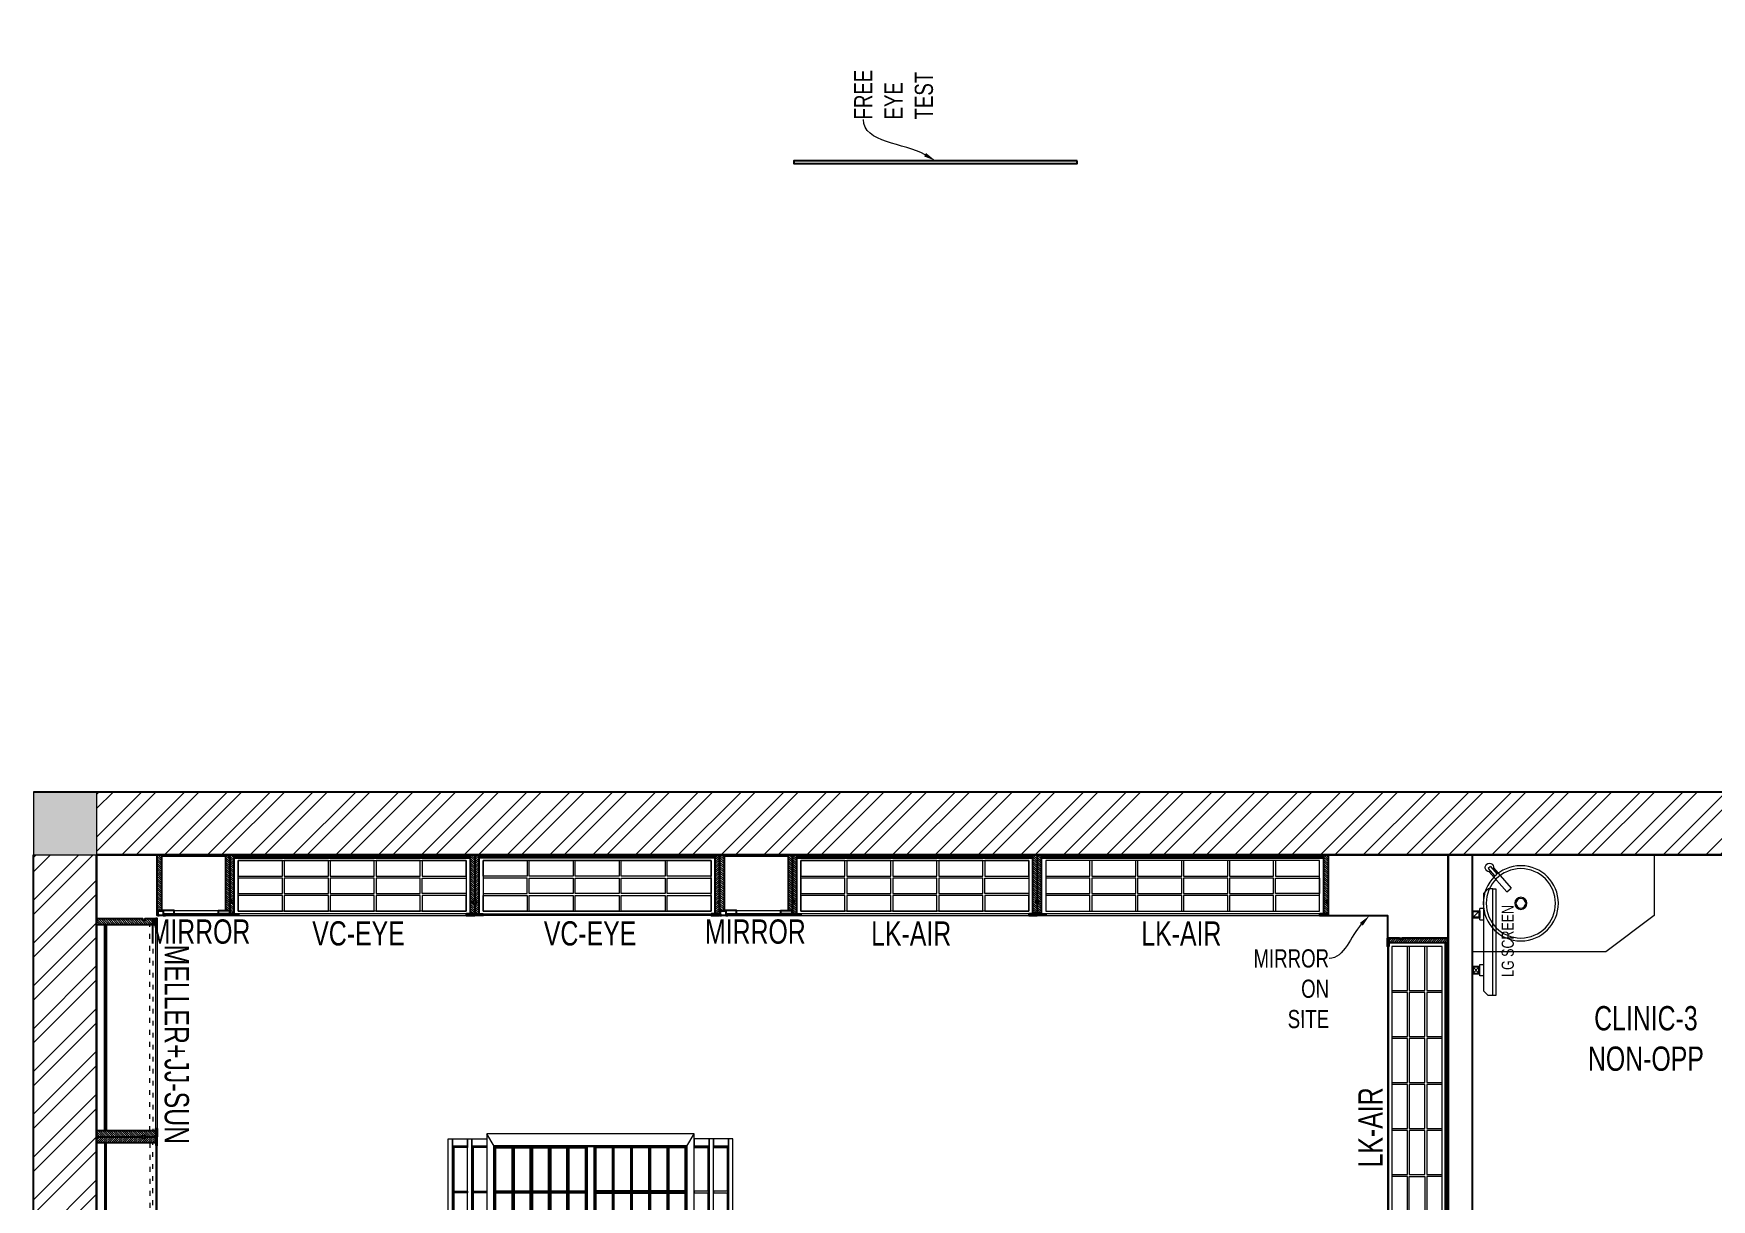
# Model space of a CAD drawing. Header units: feet. Extents: x 2549014 to 2559749, y -5462536 to -5450416.
# Drawn here: x 2549014 to 2555935, y -5455224 to -5450416 of the extents above; entities that cross this region are included whole.
import ezdxf
from ezdxf import colors
from ezdxf.entities.mleader import LeaderData, LeaderLine
from ezdxf.math import Vec2, Vec3

# ---------------------------------------------------------------- set-up
doc = ezdxf.new("R2010")
doc.units = ezdxf.units.FT
doc.header["$LTSCALE"] = 33
doc.header["$MEASUREMENT"] = 0
doc.linetypes.add('ACAD_ISO03W100', pattern=[30, 12, -18])
for name, color, linetype, lineweight in [('A-COL', 243, 'Continuous', 9), ('column hatch', 5, 'Continuous', 0), ('Floor-Unit', 1, 'Continuous', 13), ('LENS-DIM', 252, 'Continuous', 5), ('LENS-PARTITION', 21, 'Continuous', 25), ('LENS-TEXT', 31, 'Continuous', 5), ('LENS_TEXT', 31, 'Continuous', 5), ('LK-FF&E FLOOR', 1, 'Continuous', 9), ('LK-FF&E WALL', 1, 'Continuous', 9), ('LK-FURNITURE', 13, 'Continuous', 9), ('LK-IT', 3, 'Continuous', 18), ('LN-ELEVATION-1', 81, 'Continuous', 25), ('LN-ELEVATION-2', 103, 'Continuous', 20), ('LN-ELEVATION-3', 125, 'Continuous', 18), ('LN-ELEVATION-4', 145, 'Continuous', 13), ('LN-ELEVATION-5', 167, 'Continuous', 5), ('LN-HATCH', 251, 'Continuous', 0), ('PLANO-TXT', 252, 'Continuous', 5), ('TV', 92, 'Continuous', 18)]:
    doc.layers.add(name, color=color, linetype=linetype, lineweight=lineweight)
doc.layers.add('A-WALL', color=1, linetype='Continuous')
doc.styles.add('LK TXT', font='GILC____.TTF', dxfattribs={"height": 100})
doc.styles.get("Standard").update_dxf_attribs({"font": 'GILC____.TTF'})
pattern_1 = [(45, (4208834.247, 1706614.74), (-4.4901280605, 4.4901280605), [])]
pattern_2 = [(45, (4209134.247, 1706614.74), (-4.4901280605, 4.4901280605), [])]
pattern_3 = [(45, (7858558.917, 3503823.203), (-4.4901280605, 4.4901280605), [])]
pattern_4 = [(45, (7858054.0837, 3504049.203), (-4.4901280605, 4.4901280605), [])]

# ---------------------------------------------------------------- blocks, each defined once
blk = doc.blocks.new('rtf')
at = {"color": 0, "linetype": 'ByBlock', "lineweight": -2}
for p, q in [((16412.5, -172798.8), (16452.4, -172798.8)), ((16412.5, -172810.8), (16412.5, -172798.8)), ((16412.5, -172810.8), (16452.4, -172810.8)), ((16425.3, -172793.1), (16535.3, -172793.1)), ((16425.3, -172817.1), (16535.3, -172817.1)), ((16535.3, -172793.1), (16535.3, -172817.1))]:
    blk.add_line(p, q, dxfattribs=at)
for centre, radius, start, end in [((16412.5, -172805.1), 17.5, 21.05059, 340.94218), ((16444.5, -172804.8), 9.89, 322.65623, 37.34377)]:
    blk.add_arc(centre, radius, start, end, dxfattribs=at)
blk = doc.blocks.new('dsg')
at = {"color": 0, "linetype": 'ByBlock', "lineweight": -2}
for radius in [155, 143, 25, 20]:
    blk.add_circle((11491.5, -171102.6), radius, dxfattribs=at)
blk.add_blockref('rtf', (-5117.5, 1702.9), dxfattribs=at)
blk = doc.blocks.new('CLINIC SCREEN')
at = {"layer": 'TV', "ltscale": 12}
for p, q in [((-220, -19.4), (-200.6, 0)), ((200.6, 0), (-200.6, 0)), ((-138.5, 0), (-138.5, 15.5)), ((-138.5, 15.5), (-92, 15.5)), ((-92, 15.5), (-92, 0)), ((92, 15.5), (92, 0)), ((92, 15.5), (138.5, 15.5)), ((138.5, 0), (138.5, 15.5)), ((220, -19.4), (200.6, 0)), ((-220, -38.8), (-220, -19.4)), ((220, -38.8), (220, -19.4))]:
    blk.add_line(p, q, dxfattribs=at)
at = {"layer": 'TV'}
for p, q in [((-103.1, 42.9), (-127.4, 18.6)), ((-127.4, 42.9), (-103.1, 18.6)), ((102.7, 42.9), (127, 18.6))]:
    blk.add_line(p, q, dxfattribs=at)
for points in [[(-130.4, 15.5), (-100.1, 15.5), (-100.1, 45.9), (-130.4, 45.9)], [(-127.4, 18.6), (-103.1, 18.6), (-103.1, 42.9), (-127.4, 42.9)], [(130, 15.5), (99.7, 15.5), (99.7, 45.9), (130, 45.9)], [(127, 18.6), (102.7, 18.6), (102.7, 42.9), (127, 42.9)]]:
    blk.add_lwpolyline(points, close=True, dxfattribs=at)
at = {"layer": 'TV', "ltscale": 12}
blk.add_lwpolyline([(-220, -51.7), (-220, -38.8), (220, -38.8), (220, -51.7)], close=True, dxfattribs=at)
at = {"layer": 'Floor-Unit', "color": 0, "ltscale": 2, "insert": (5.2, -100.4), "char_height": 50, "attachment_point": 5}
blk.add_mtext_dynamic_manual_height_columns('LG SCREEN', width=466.48, gutter_width=12.5, heights=[0], dxfattribs=at)
blk = doc.blocks.new('A$C5bd52c87')
at = {"layer": 'column hatch'}
h = blk.add_hatch(color=8, dxfattribs=at)
h.dxf.hatch_style = 1
h.paths.add_polyline_path([(4521.7, -2358.1), (4266.7, -2358.1), (4266.7, -2618.1), (4521.6, -2618.1)])
h.paths.add_polyline_path([(1756.7, -2340.1), (1496.7, -2340.1), (1496.7, -2600.1), (1756.7, -2600.1)])
h.paths.add_polyline_path([(-1073.3, -2340.1), (-1333.3, -2340.1), (-1333.3, -2600.1), (-1073.3, -2600.1)])
h.paths.add_polyline_path([(-3808.3, -2340.1), (-4068.3, -2340.1), (-4068.3, -2600.1), (-3808.3, -2600.1)])
h.paths.add_polyline_path([(-3808.3, 1150.9), (-4068.3, 1150.9), (-4068.3, 890.9), (-3808.3, 890.9)])
h.paths.add_polyline_path([(-3808.3, -6198.1), (-4068.3, -6198.1), (-4068.3, -6458.1), (-3808.3, -6458.1)])
h.paths.add_polyline_path([(4526.7, -6198.1), (4266.7, -6198.1), (4266.7, -6458.1), (4526.7, -6458.1)])
at = {"layer": 'LN-HATCH'}
h = blk.add_hatch(dxfattribs=at)
h.set_pattern_fill('ANSI32', color=256, scale=333, angle=180)
h.set_pattern_definition([(225, (-7269012.48, 5277620.57), (88.2999593, -88.2999593), []), (225, (-7269071.35, 5277620.57), (88.2999593, -88.2999593), [])])
h.paths.add_polyline_path([(4966.7, 1150.9), (-3808.3, 1150.9), (-3808.3, 890.9), (4966.7, 890.9)])
h.paths.add_polyline_path([(-3808.3, 890.9), (-4068.3, 890.9), (-4068.3, -2340.1), (-3808.3, -2340.1)])
h.paths.add_polyline_path([(-3808.3, -2600.1), (-4068.3, -2600.1), (-4068.3, -6198.1), (-3808.3, -6198.1)])
h.paths.add_polyline_path([(650.7, -6198.1), (-169.3, -6198.1), (-169.3, -6458.1), (650.7, -6458.1)])
h.paths.add_polyline_path([(6346.6, 1150.9), (5906.7, 1150.9), (5906.7, 890.9), (6346.6, 890.9)])
h.paths.add_polyline_path([(4521.6, -480.1), (4526.7, -480.1), (4521.6, 890.9), (4266.7, 890.9), (4266.7, -1073.1), (4521.6, -1073.1)])
h.paths.add_polyline_path([(5281.6, -423.1), (5281.6, -583.1), (6406.8, -583.1), (6406.8, -2340.1), (6666.8, -2340.1), (6666.8, 890.9), (6348, 890.9), (6345.4, -423.1)])
h.paths.add_polyline_path([(4426.7, -2618.1), (4266.7, -2618.1), (4266.7, -6198.1), (4526.7, -6198.1), (4526.7, -3798.1), (6666.8, -3798.1), (6666.8, -2600.1), (6406.8, -2600.1), (6406.8, -3538.1), (4426.7, -3538.1)])
h.paths.add_polyline_path([(4264.2, -2358.1), (4524.2, -2358.1), (4526.6, -1823.1), (4266.7, -1823.1)])
at = {"layer": 'A-COL'}
for p, q in [((-4068.3, 1150.9), (-4068.3, 890.9)), ((-4068.3, 1150.9), (-3808.3, 1150.9)), ((-3808.3, 1150.9), (-3808.3, 890.9)), ((-4068.3, 890.9), (-3808.3, 890.9))]:
    blk.add_line(p, q, dxfattribs=at)
at = {"layer": 'A-WALL'}
for p, q in [((-4068.3, 1150.9), (4961.7, 1150.9)), ((-4068.3, -2340.1), (-4068.3, 890.9)), ((-3808.3, 890.9), (4961.7, 890.9)), ((-3808.3, -2340.1), (-3808.3, 890.9))]:
    blk.add_line(p, q, dxfattribs=at)
blk.add_lwpolyline([(4266.6, -1073.1), (4266.6, 890.9), (-3808.4, 890.9), (-3808.4, -6198.1)], dxfattribs=at)
blk = doc.blocks.new('JJ SH 900')
at = {"layer": 'LN-HATCH', "ltscale": 0.5}
h = blk.add_hatch(dxfattribs=at)
h.set_pattern_fill('ANSI31', color=256, scale=50)
h.paths.add_polyline_path([(-911.8, 0), (-911.8, -190), (-905.8, -190), (-905.8, -200), (-911.8, -200), (-911.8, -244), (-886.8, -244), (-886.8, 0)])
h = blk.add_hatch(dxfattribs=at)
h.set_pattern_fill('ANSI31', color=256, scale=2)
h.set_pattern_definition(pattern_1)
h.paths.add_polyline_path([(-11.8, 0), (-11.8, -190), (-17.8, -190), (-17.8, -200), (-11.8, -200), (-11.8, -244), (-36.8, -244), (-36.8, 0)])
h = blk.add_hatch(dxfattribs=at)
h.set_pattern_fill('ANSI31', color=256, scale=2)
h.set_pattern_definition(pattern_2)
h.paths.add_polyline_path([(-36.8, -40), (-886.8, -40), (-886.8, -34), (-36.8, -34)])
h = blk.add_hatch(dxfattribs=at)
h.set_pattern_fill('ANSI31', color=256, scale=2)
h.set_pattern_definition(pattern_2)
h.paths.add_polyline_path([(-876.8, -244), (-876.8, -250), (-911.8, -250), (-911.8, -244)])
h = blk.add_hatch(dxfattribs=at)
h.set_pattern_fill('ANSI31', color=256, scale=2)
h.set_pattern_definition(pattern_1)
h.paths.add_polyline_path([(-46.8, -244), (-46.8, -250), (-11.8, -250), (-11.8, -244)])
at = {"layer": 'LN-ELEVATION-1', "ltscale": 0.5}
for points in [[(-911.8, 0), (-911.8, -190), (-905.8, -190), (-905.8, -200), (-911.8, -200), (-911.8, -244), (-886.8, -244), (-886.8, 0)], [(-11.8, 0), (-11.8, -190), (-17.8, -190), (-17.8, -200), (-11.8, -200), (-11.8, -244), (-36.8, -244), (-36.8, 0)], [(-36.8, -40), (-886.8, -40), (-886.8, -34), (-36.8, -34)], [(-876.8, -244), (-876.8, -250), (-911.8, -250), (-911.8, -244)], [(-46.8, -244), (-46.8, -250), (-11.8, -250), (-11.8, -244)]]:
    blk.add_lwpolyline(points, close=True, dxfattribs=at)
at = {"layer": 'LN-ELEVATION-3', "ltscale": 0.5}
for p, q in [((-886.8, 0), (-36.8, 0)), ((-876.8, -244), (-46.8, -244)), ((-46.8, -250), (-876.8, -250))]:
    blk.add_line(p, q, dxfattribs=at)
at = {"layer": 'LN-ELEVATION-4', "linetype": 'ACAD_ISO03W100', "ltscale": 0.05}
blk.add_lwpolyline([(-886.8, -220), (-36.8, -220), (-36.8, -232), (-886.8, -232)], close=True, dxfattribs=at)
blk = doc.blocks.new('VC HD 1010')
at = {"layer": 'LN-HATCH', "ltscale": 0.5}
h = blk.add_hatch(dxfattribs=at)
h.set_pattern_fill('ANSI31', color=256, scale=2)
h.set_pattern_definition([(45, (3761554.586, 1795022.936), (-4.490128061, 4.490128061), [])])
h.paths.add_polyline_path([(-505.2, 24), (-505.2, -166), (-499.2, -166), (-499.2, -176), (-505.2, -176), (-505.2, -220), (-487.2, -220), (-487.2, 24)])
h = blk.add_hatch(dxfattribs=at)
h.set_pattern_fill('ANSI31', color=256, scale=2)
h.set_pattern_definition(pattern_3)
h.paths.add_polyline_path([(504.8, 24), (504.8, -166), (498.8, -166), (498.8, -176), (504.8, -176), (504.8, -220), (486.8, -220), (486.8, 24)])
h = blk.add_hatch(dxfattribs=at)
h.set_pattern_fill('ANSI31', color=256, scale=2)
h.set_pattern_definition([(45, (7858741.917, 3503823.203), (-4.4901280605, 4.4901280605), [])])
h.paths.add_polyline_path([(-470.2, -220), (-470.2, -226), (-505.2, -226), (-505.2, -220)])
h = blk.add_hatch(dxfattribs=at)
h.set_pattern_fill('ANSI31', color=256, scale=2)
h.set_pattern_definition(pattern_3)
h.paths.add_polyline_path([(476.8, -220), (476.8, -226), (511.8, -226), (511.8, -220)])
at = {"layer": 'LN-ELEVATION-1', "ltscale": 0.5}
for points in [[(-505.2, 24), (-505.2, -166), (-499.2, -166), (-499.2, -176), (-505.2, -176), (-505.2, -220), (-487.2, -220), (-487.2, 24)], [(486.8, 12), (-487.2, 12), (-487.2, 18), (486.8, 18)], [(504.8, 24), (504.8, -166), (498.8, -166), (498.8, -176), (504.8, -176), (504.8, -220), (486.8, -220), (486.8, 24)], [(-470.2, -220), (-470.2, -226), (-505.2, -226), (-505.2, -220)], [(469.8, -220), (469.8, -226), (504.8, -226), (504.8, -220)]]:
    blk.add_lwpolyline(points, close=True, dxfattribs=at)
at = {"layer": 'LN-ELEVATION-2', "ltscale": 0.5}
blk.add_lwpolyline([(470.2, 0), (-470.2, 0), (-470.2, -208), (470.2, -208)], close=True, dxfattribs=at)
at = {"layer": 'LN-ELEVATION-3', "ltscale": 0.5}
for p, q in [((-487.2, 24), (486.8, 24)), ((-470.2, -220), (469.8, -220)), ((469.8, -226), (-470.2, -226))]:
    blk.add_line(p, q, dxfattribs=at)
for points in [[(-470.2, 0), (-288.5, 0), (-288.5, -64), (-470.2, -64)], [(-280.5, 0), (-98.8, 0), (-98.8, -64), (-280.5, -64)], [(-90.8, 0), (90.8, 0), (90.8, -64), (-90.8, -64)], [(98.8, 0), (280.5, 0), (280.5, -64), (98.8, -64)], [(288.5, 0), (470.2, 0), (470.2, -64), (288.5, -64)], [(-470.2, -136), (-288.5, -136), (-288.5, -72), (-470.2, -72)], [(-280.5, -72), (-98.8, -72), (-98.8, -136), (-280.5, -136)], [(-90.8, -72), (90.8, -72), (90.8, -136), (-90.8, -136)], [(98.8, -72), (280.5, -72), (280.5, -136), (98.8, -136)], [(288.5, -72), (470.2, -72), (470.2, -136), (288.5, -136)], [(-470.2, -144), (-288.5, -144), (-288.5, -208), (-470.2, -208)], [(-280.5, -144), (-98.8, -144), (-98.8, -208), (-280.5, -208)], [(-90.8, -144), (90.8, -144), (90.8, -208), (-90.8, -208)], [(98.8, -144), (280.5, -144), (280.5, -208), (98.8, -208)], [(288.5, -144), (470.2, -144), (470.2, -208), (288.5, -208)]]:
    blk.add_lwpolyline(points, close=True, dxfattribs=at)
blk = doc.blocks.new('MIRROR')
at = {"layer": 'LN-HATCH', "ltscale": 0.5}
h = blk.add_hatch(dxfattribs=at)
h.set_pattern_fill('ANSI31', color=256, scale=2)
h.set_pattern_definition([(45, (4060433.7416, 1708720.787), (-4.4901280605, 4.4901280605), [])])
h.paths.add_polyline_path([(212.9, 101.3), (230.9, 101.3), (230.9, -127.7), (212.9, -127.7)])
h.paths.add_polyline_path([(230.9, 95.3), (494.9, 95.3), (494.9, 101.3), (230.9, 101.3)])
h.paths.add_polyline_path([(512.9, 101.3), (494.9, 101.3), (494.9, -127.7), (512.9, -127.7)])
at = {"layer": 'Defpoints'}
blk.add_lwpolyline([(512.9, 101.3), (212.9, 101.3), (212.9, -148.7), (512.9, -148.7)], close=True, dxfattribs=at)
at = {"layer": 'LN-ELEVATION-1'}
for points in [[(212.9, 101.3), (230.9, 101.3), (230.9, -127.7), (212.9, -127.7)], [(230.9, 95.3), (494.9, 95.3), (494.9, 101.3), (230.9, 101.3)], [(512.9, 101.3), (494.9, 101.3), (494.9, -127.7), (512.9, -127.7)], [(259.9, -141.7), (259.9, -127.7), (214.9, -127.7), (214.9, -148.7), (223.9, -148.7), (223.9, -147.2), (216.4, -147.2), (216.4, -141.7)], [(442.9, -141.7), (442.9, -127.7), (487.9, -127.7), (487.9, -148.7), (478.9, -148.7), (478.9, -147.2), (486.4, -147.2), (486.4, -141.7)], [(504.9, -148.7), (504.9, -147.2), (509.4, -147.2), (509.4, -129.2), (487.9, -129.2), (487.9, -127.7), (510.9, -127.7), (510.9, -148.7)]]:
    blk.add_lwpolyline(points, close=True, dxfattribs=at)
at = {"layer": 'LN-ELEVATION-2'}
blk.add_lwpolyline([(259.9, -141.7), (442.9, -141.7), (442.9, -127.7), (259.9, -127.7)], close=True, dxfattribs=at)
at = {"layer": 'LN-ELEVATION-2', "color": 4, "lineweight": 0}
blk.add_lwpolyline([(216.4, -141.7), (486.4, -141.7), (486.4, -147.2), (216.4, -147.2)], close=True, dxfattribs=at)
at = {"layer": 'LN-ELEVATION-4', "ltscale": 0.5}
blk.add_line((478.9, -148.7), (223.9, -148.7), dxfattribs=at)
blk = doc.blocks.new('VC HD 1200')
at = {"layer": 'LN-HATCH', "ltscale": 0.5}
h = blk.add_hatch(dxfattribs=at)
h.set_pattern_fill('ANSI31', color=256, scale=2)
h.set_pattern_definition([(45, (3760859.753, 1795248.936), (-4.490128061, 4.490128061), [])])
h.paths.add_polyline_path([(-1200, 250), (-1200, 60), (-1194, 60), (-1194, 50), (-1200, 50), (-1200, 6), (-1182, 6), (-1182, 250)])
h = blk.add_hatch(dxfattribs=at)
h.set_pattern_fill('ANSI31', color=256, scale=2)
h.set_pattern_definition(pattern_4)
h.paths.add_polyline_path([(0, 250), (0, 60), (-6, 60), (-6, 50), (0, 50), (0, 6), (-18, 6), (-18, 250)])
h = blk.add_hatch(dxfattribs=at)
h.set_pattern_fill('ANSI31', color=256, scale=2)
h.set_pattern_definition([(45, (7858047.0837, 3504049.203), (-4.4901280605, 4.4901280605), [])])
h.paths.add_polyline_path([(-1165, 6), (-1165, 0), (-1200, 0), (-1200, 6)])
h = blk.add_hatch(dxfattribs=at)
h.set_pattern_fill('ANSI31', color=256, scale=2)
h.set_pattern_definition(pattern_4)
h.paths.add_polyline_path([(-28, 6), (-28, 0), (0, 0), (0, 6)])
at = {"layer": 'LN-ELEVATION-1', "ltscale": 0.5}
for points in [[(-1200, 250), (-1200, 60), (-1194, 60), (-1194, 50), (-1200, 50), (-1200, 6), (-1182, 6), (-1182, 250)], [(-18, 238), (-1182, 238), (-1182, 244), (-18, 244)], [(0, 250), (0, 60), (-6, 60), (-6, 50), (0, 50), (0, 6), (-18, 6), (-18, 250)], [(-1165, 6), (-1165, 0), (-1200, 0), (-1200, 6)], [(-35, 6), (-35, 0), (0, 0), (0, 6)]]:
    blk.add_lwpolyline(points, close=True, dxfattribs=at)
at = {"layer": 'LN-ELEVATION-3', "ltscale": 0.5}
for p, q in [((-1182, 250), (-18, 250)), ((-1165, 6), (-35, 6)), ((-35, 0), (-1165, 0))]:
    blk.add_line(p, q, dxfattribs=at)
for points in [[(-1165, 226), (-35, 226), (-35, 18), (-1165, 18)], [(-1165, 226), (-983.3, 226), (-983.3, 162), (-1165, 162)], [(-975.3, 226), (-793.7, 226), (-793.7, 162), (-975.3, 162)], [(-785.7, 226), (-604, 226), (-604, 162), (-785.7, 162)], [(-596, 226), (-414.3, 226), (-414.3, 162), (-596, 162)], [(-406.3, 226), (-224.7, 226), (-224.7, 162), (-406.3, 162)], [(-216.7, 226), (-35, 226), (-35, 162), (-216.7, 162)], [(-1165, 90), (-983.3, 90), (-983.3, 154), (-1165, 154)], [(-975.3, 154), (-793.7, 154), (-793.7, 90), (-975.3, 90)], [(-785.7, 154), (-604, 154), (-604, 90), (-785.7, 90)], [(-596, 154), (-414.3, 154), (-414.3, 90), (-596, 90)], [(-406.3, 154), (-224.7, 154), (-224.7, 90), (-406.3, 90)], [(-216.7, 154), (-35, 154), (-35, 90), (-216.7, 90)], [(-1165, 82), (-983.3, 82), (-983.3, 18), (-1165, 18)], [(-975.3, 82), (-793.7, 82), (-793.7, 18), (-975.3, 18)], [(-785.7, 82), (-604, 82), (-604, 18), (-785.7, 18)], [(-596, 82), (-414.3, 82), (-414.3, 18), (-596, 18)], [(-406.3, 82), (-224.7, 82), (-224.7, 18), (-406.3, 18)], [(-216.7, 82), (-35, 82), (-35, 18), (-216.7, 18)]]:
    blk.add_lwpolyline(points, close=True, dxfattribs=at)
blk = doc.blocks.new('ffgd')
at = {"layer": 'LN-ELEVATION-4', "linetype": 'ACAD_ISO03W100', "ltscale": 0.1}
blk.add_lwpolyline([(0, 47.3), (0, -41.5), (-20, -41.5), (-20, 47.3)], close=True, dxfattribs=at)
at = {"layer": 'LN-ELEVATION-5', "linetype": 'ACAD_ISO03W100', "ltscale": 0.1}
for p, q in [((-159.9, 165.7), (-159.9, 47.3)), ((-159.7, 165.7), (-159.7, 47.3)), ((-159.4, 165.7), (-159.4, 47.3)), ((-159, 165.7), (-159, 47.3)), ((-158.5, 165.7), (-158.5, 47.3)), ((-157.9, 165.7), (-157.9, 47.3)), ((-157.1, 165.7), (-157.1, 47.3)), ((-156.1, 165.7), (-156.1, 47.3)), ((-154.1, 165.7), (-154.1, 47.3)), ((-151.1, 165.7), (-151.1, 47.3)), ((-146.1, 165.7), (-146.1, 47.3)), ((-141.1, 165.7), (-141.1, 47.3)), ((-135.1, 165.7), (-135.1, 47.3)), ((-128.1, 165.7), (-128.1, 47.3)), ((-120.1, 165.7), (-120.1, 47.3)), ((-111.1, 165.7), (-111.1, 47.3)), ((-102.1, 165.7), (-102.1, 47.3)), ((-85, 165.7), (-85, 47.3)), ((65, 165.7), (65, 47.3)), ((82.1, 165.7), (82.1, 47.3)), ((91.1, 165.7), (91.1, 47.3)), ((100.1, 165.7), (100.1, 47.3)), ((108.1, 165.7), (108.1, 47.3)), ((115.1, 165.7), (115.1, 47.3)), ((121.1, 165.7), (121.1, 47.3)), ((126.1, 165.7), (126.1, 47.3)), ((131.1, 165.7), (131.1, 47.3)), ((134.1, 165.7), (134.1, 47.3)), ((136.1, 165.7), (136.1, 47.3)), ((137.1, 165.7), (137.1, 47.3)), ((137.9, 165.7), (137.9, 47.3)), ((138.5, 165.7), (138.5, 47.3)), ((139, 165.7), (139, 47.3)), ((139.4, 165.7), (139.4, 47.3)), ((139.7, 165.7), (139.7, 47.3)), ((139.9, 165.7), (139.9, 47.3)), ((-159.9, -41.5), (-159.9, -159.9)), ((-159.7, -41.5), (-159.7, -159.9)), ((-159.4, -41.5), (-159.4, -159.9)), ((-159, -41.5), (-159, -159.9)), ((-158.5, -41.5), (-158.5, -159.9)), ((-157.9, -41.5), (-157.9, -159.9)), ((-157.1, -41.5), (-157.1, -159.9)), ((-156.1, -41.5), (-156.1, -159.9)), ((-154.1, -41.5), (-154.1, -159.9)), ((-151.1, -41.5), (-151.1, -159.9)), ((-146.1, -41.5), (-146.1, -159.9)), ((-141.1, -41.5), (-141.1, -159.9)), ((-135.1, -41.5), (-135.1, -159.9)), ((-128.1, -41.5), (-128.1, -159.9)), ((-120.1, -41.5), (-120.1, -159.9)), ((-111.1, -41.5), (-111.1, -159.9)), ((-102.1, -41.5), (-102.1, -159.9)), ((-85, -41.5), (-85, -159.9)), ((65, -41.5), (65, -159.9)), ((82.1, -41.5), (82.1, -159.9)), ((91.1, -41.5), (91.1, -159.9)), ((100.1, -41.5), (100.1, -159.9)), ((108.1, -41.5), (108.1, -159.9)), ((115.1, -41.5), (115.1, -159.9)), ((121.1, -41.5), (121.1, -159.9)), ((126.1, -41.5), (126.1, -159.9)), ((131.1, -41.5), (131.1, -159.9)), ((134.1, -41.5), (134.1, -159.9)), ((136.1, -41.5), (136.1, -159.9)), ((137.1, -41.5), (137.1, -159.9)), ((137.9, -41.5), (137.9, -159.9)), ((138.5, -41.5), (138.5, -159.9)), ((139, -41.5), (139, -159.9)), ((139.4, -41.5), (139.4, -159.9)), ((139.7, -41.5), (139.7, -159.9)), ((139.9, -41.5), (139.9, -159.9))]:
    blk.add_line(p, q, dxfattribs=at)
for points in [[(140, 73), (140, 165.7), (-160, 165.7), (-160, 73)], [(140, -67.1), (140, -159.9), (-160, -159.9), (-160, -67.1)]]:
    blk.add_lwpolyline(points, dxfattribs=at)
for points in [[(140, 73), (140, 47.3), (-160, 47.3), (-160, 73)], [(140, -41.5), (140, -67.1), (-160, -67.1), (-160, -41.5)]]:
    blk.add_lwpolyline(points, close=True, dxfattribs=at)
blk = doc.blocks.new('EURO 1040 x 1175')
at = {"layer": 'LN-ELEVATION-1'}
for points in [[(-470, -327.4), (470, -327.4), (470, 467.6), (-470, 467.6)], [(-470, 85.1), (470, 85.1), (470, 467.6), (-470, 467.6)], [(-283.2, 85.1), (-277.2, 85.1), (-277.2, 467.6), (-283.2, 467.6)], [(-96.4, 85.1), (-90.4, 85.1), (-90.4, 467.6), (-96.4, 467.6)], [(90.4, 85.1), (96.4, 85.1), (96.4, 467.6), (90.4, 467.6)], [(277.2, 85.1), (283.2, 85.1), (283.2, 467.6), (277.2, 467.6)], [(-470, 386.6), (-283.2, 386.6), (-283.2, 392.6), (-470, 392.6)], [(-277.2, 386.6), (-96.4, 386.6), (-96.4, 392.6), (-277.2, 392.6)], [(-90.4, 386.6), (90.4, 386.6), (90.4, 392.6), (-90.4, 392.6)], [(96.4, 386.6), (277.2, 386.6), (277.2, 392.6), (96.4, 392.6)], [(283.2, 386.6), (470, 386.6), (470, 392.6), (283.2, 392.6)], [(-470, 311.2), (-283.2, 311.2), (-283.2, 317.2), (-470, 317.2)], [(-277.2, 311.2), (-96.4, 311.2), (-96.4, 317.2), (-277.2, 317.2)], [(-90.4, 311.2), (90.4, 311.2), (90.4, 317.2), (-90.4, 317.2)], [(96.4, 311.2), (277.2, 311.2), (277.2, 317.2), (96.4, 317.2)], [(283.2, 311.2), (470, 311.2), (470, 317.2), (283.2, 317.2)], [(-470, 235.8), (-283.2, 235.8), (-283.2, 241.8), (-470, 241.8)], [(-277.2, 235.8), (-96.4, 235.8), (-96.4, 241.8), (-277.2, 241.8)], [(-90.4, 235.8), (90.4, 235.8), (90.4, 241.8), (-90.4, 241.8)], [(96.4, 235.8), (277.2, 235.8), (277.2, 241.8), (96.4, 241.8)], [(283.2, 235.8), (470, 235.8), (470, 241.8), (283.2, 241.8)], [(-470, 160.4), (-283.2, 160.4), (-283.2, 166.4), (-470, 166.4)], [(-277.2, 160.4), (-96.4, 160.4), (-96.4, 166.4), (-277.2, 166.4)], [(-90.4, 160.4), (90.4, 160.4), (90.4, 166.4), (-90.4, 166.4)], [(96.4, 160.4), (277.2, 160.4), (277.2, 166.4), (96.4, 166.4)], [(283.2, 160.4), (470, 160.4), (470, 166.4), (283.2, 166.4)], [(-470, 85.1), (470, 85.1), (470, 55.1), (-470, 55.1)], [(-470, 55.1), (470, 55.1), (470, -327.4), (-470, -327.4)], [(-283.2, 55.1), (-277.2, 55.1), (-277.2, -327.4), (-283.2, -327.4)], [(-96.4, 55.1), (-90.4, 55.1), (-90.4, -327.4), (-96.4, -327.4)], [(90.4, 55.1), (96.4, 55.1), (96.4, -327.4), (90.4, -327.4)], [(277.2, 55.1), (283.2, 55.1), (283.2, -327.4), (277.2, -327.4)], [(-470, -20.3), (-283.2, -20.3), (-283.2, -26.3), (-470, -26.3)], [(-277.2, -20.3), (-96.4, -20.3), (-96.4, -26.3), (-277.2, -26.3)], [(-90.4, -20.3), (90.4, -20.3), (90.4, -26.3), (-90.4, -26.3)], [(96.4, -20.3), (277.2, -20.3), (277.2, -26.3), (96.4, -26.3)], [(283.2, -20.3), (470, -20.3), (470, -26.3), (283.2, -26.3)], [(-470, -95.7), (-283.2, -95.7), (-283.2, -101.7), (-470, -101.7)], [(-277.2, -95.7), (-96.4, -95.7), (-96.4, -101.7), (-277.2, -101.7)], [(-90.4, -95.7), (90.4, -95.7), (90.4, -101.7), (-90.4, -101.7)], [(96.4, -95.7), (277.2, -95.7), (277.2, -101.7), (96.4, -101.7)], [(283.2, -95.7), (470, -95.7), (470, -101.7), (283.2, -101.7)], [(-470, -171.1), (-283.2, -171.1), (-283.2, -177.1), (-470, -177.1)], [(-277.2, -171.1), (-96.4, -171.1), (-96.4, -177.1), (-277.2, -177.1)], [(-90.4, -171.1), (90.4, -171.1), (90.4, -177.1), (-90.4, -177.1)], [(96.4, -171.1), (277.2, -171.1), (277.2, -177.1), (96.4, -177.1)], [(283.2, -171.1), (470, -171.1), (470, -177.1), (283.2, -177.1)], [(-470, -246.4), (-283.2, -246.4), (-283.2, -252.4), (-470, -252.4)], [(-277.2, -246.4), (-96.4, -246.4), (-96.4, -252.4), (-277.2, -252.4)], [(-90.4, -246.4), (90.4, -246.4), (90.4, -252.4), (-90.4, -252.4)], [(96.4, -246.4), (277.2, -246.4), (277.2, -252.4), (96.4, -252.4)], [(283.2, -246.4), (470, -246.4), (470, -252.4), (283.2, -252.4)]]:
    blk.add_lwpolyline(points, close=True, dxfattribs=at)
for points in [[(-283.2, 461.6), (-464, 461.6), (-464, 317.2)], [(-96.4, 461.6), (-277.2, 461.6)], [(90.4, 461.6), (-90.4, 461.6)], [(277.2, 461.6), (96.4, 461.6)], [(464, 317.2), (464, 461.6), (283.2, 461.6)], [(-464, 311.2), (-464, 241.8)], [(464, 241.8), (464, 311.2)], [(-464, 235.8), (-464, 166.4)], [(464, 166.4), (464, 235.8)], [(-464, 160.4), (-464, 91.1), (-283.2, 91.1)], [(283.2, 91.1), (464, 91.1), (464, 160.4)], [(-277.2, 91.1), (-96.4, 91.1)], [(-90.4, 91.1), (90.4, 91.1)], [(96.4, 91.1), (277.2, 91.1)], [(-464, -20.3), (-464, 49.1), (-283.2, 49.1)], [(-277.2, 49.1), (-96.4, 49.1)], [(-90.4, 49.1), (90.4, 49.1)], [(96.4, 49.1), (277.2, 49.1)], [(283.2, 49.1), (464, 49.1), (464, -20.3)], [(-464, -95.7), (-464, -26.3)], [(464, -26.3), (464, -95.7)], [(-464, -171.1), (-464, -101.7)], [(464, -101.7), (464, -171.1)], [(-283.2, -321.4), (-464, -321.4), (-464, -177.1)], [(464, -177.1), (464, -321.4), (283.2, -321.4)], [(-96.4, -321.4), (-277.2, -321.4)], [(90.4, -321.4), (-90.4, -321.4)], [(277.2, -321.4), (96.4, -321.4)]]:
    blk.add_lwpolyline(points, dxfattribs=at)
at = {"layer": 'LN-ELEVATION-2'}
blk.add_lwpolyline([(-520, -357.4), (520, -357.4), (520, 497.6), (-520, 497.6)], close=True, dxfattribs=at)
for points in [[(-470, 467.6), (-520, 497.6)], [(470, 467.6), (520, 497.6)], [(-470, -327.4), (-520, -357.4)], [(470, -327.4), (520, -357.4)]]:
    blk.add_lwpolyline(points, dxfattribs=at)
at = {"layer": 'LN-ELEVATION-3'}
for points in [[(-500, 559.6), (500, 559.6), (500, 577.6), (-500, 577.6)], [(-500, 497.6), (-470, 497.6), (-470, 559.6), (-500, 559.6)], [(470, 497.6), (500, 497.6), (500, 559.6), (470, 559.6)], [(-500, -357.4), (-470, -357.4), (-470, -419.4), (-500, -419.4)], [(470, -357.4), (500, -357.4), (500, -419.4), (470, -419.4)], [(-500, -419.4), (500, -419.4), (500, -437.4), (-500, -437.4)]]:
    blk.add_lwpolyline(points, close=True, dxfattribs=at)
at = {"layer": 'LN-ELEVATION-4'}
for points in [[(-500, 639.6), (500, 639.6), (500, 657.6), (-500, 657.6)], [(-500, 577.6), (-470, 577.6), (-470, 639.6), (-500, 639.6)], [(470, 577.6), (500, 577.6), (500, 639.6), (470, 639.6)], [(-470, 497.6), (-464, 497.6), (-464, 559.6), (-470, 559.6)], [(-464, 553.6), (-283.2, 553.6), (-283.2, 559.6), (-464, 559.6)], [(-283.2, 497.6), (-277.2, 497.6), (-277.2, 559.6), (-283.2, 559.6)], [(-277.2, 553.6), (-96.4, 553.6), (-96.4, 559.6), (-277.2, 559.6)], [(-96.4, 497.6), (-90.4, 497.6), (-90.4, 559.6), (-96.4, 559.6)], [(-90.4, 553.6), (90.4, 553.6), (90.4, 559.6), (-90.4, 559.6)], [(90.4, 497.6), (96.4, 497.6), (96.4, 559.6), (90.4, 559.6)], [(96.4, 553.6), (277.2, 553.6), (277.2, 559.6), (96.4, 559.6)], [(277.2, 497.6), (283.2, 497.6), (283.2, 559.6), (277.2, 559.6)], [(283.2, 553.6), (464, 553.6), (464, 559.6), (283.2, 559.6)], [(464, 497.6), (470, 497.6), (470, 559.6), (464, 559.6)], [(-470, -357.4), (-464, -357.4), (-464, -419.4), (-470, -419.4)], [(-464, -413.4), (-283.2, -413.4), (-283.2, -419.4), (-464, -419.4)], [(-283.2, -357.4), (-277.2, -357.4), (-277.2, -419.4), (-283.2, -419.4)], [(-277.2, -413.4), (-96.4, -413.4), (-96.4, -419.4), (-277.2, -419.4)], [(-96.4, -357.4), (-90.4, -357.4), (-90.4, -419.4), (-96.4, -419.4)], [(-90.4, -413.4), (90.4, -413.4), (90.4, -419.4), (-90.4, -419.4)], [(90.4, -357.4), (96.4, -357.4), (96.4, -419.4), (90.4, -419.4)], [(96.4, -413.4), (277.2, -413.4), (277.2, -419.4), (96.4, -419.4)], [(277.2, -357.4), (283.2, -357.4), (283.2, -419.4), (277.2, -419.4)], [(283.2, -413.4), (464, -413.4), (464, -419.4), (283.2, -419.4)], [(464, -357.4), (470, -357.4), (470, -419.4), (464, -419.4)], [(-500, -437.4), (-470, -437.4), (-470, -499.4), (-500, -499.4)], [(470, -437.4), (500, -437.4), (500, -499.4), (470, -499.4)], [(-500, -499.4), (500, -499.4), (500, -517.4), (-500, -517.4)]]:
    blk.add_lwpolyline(points, close=True, dxfattribs=at)
at = {"layer": 'LN-ELEVATION-5'}
for points in [[(-470, 577.6), (-464, 577.6), (-464, 639.6), (-470, 639.6)], [(-464, 633.6), (-283.2, 633.6), (-283.2, 639.6), (-464, 639.6)], [(-283.2, 577.6), (-277.2, 577.6), (-277.2, 639.6), (-283.2, 639.6)], [(-277.2, 633.6), (-96.4, 633.6), (-96.4, 639.6), (-277.2, 639.6)], [(-96.4, 577.6), (-90.4, 577.6), (-90.4, 639.6), (-96.4, 639.6)], [(-90.4, 633.6), (90.4, 633.6), (90.4, 639.6), (-90.4, 639.6)], [(90.4, 577.6), (96.4, 577.6), (96.4, 639.6), (90.4, 639.6)], [(96.4, 633.6), (277.2, 633.6), (277.2, 639.6), (96.4, 639.6)], [(277.2, 577.6), (283.2, 577.6), (283.2, 639.6), (277.2, 639.6)], [(283.2, 633.6), (464, 633.6), (464, 639.6), (283.2, 639.6)], [(464, 577.6), (470, 577.6), (470, 639.6), (464, 639.6)], [(-470, -437.4), (-464, -437.4), (-464, -499.4), (-470, -499.4)], [(-283.2, -437.4), (-277.2, -437.4), (-277.2, -499.4), (-283.2, -499.4)], [(-96.4, -437.4), (-90.4, -437.4), (-90.4, -499.4), (-96.4, -499.4)], [(90.4, -437.4), (96.4, -437.4), (96.4, -499.4), (90.4, -499.4)], [(277.2, -437.4), (283.2, -437.4), (283.2, -499.4), (277.2, -499.4)], [(464, -437.4), (470, -437.4), (470, -499.4), (464, -499.4)], [(-464, -493.4), (-283.2, -493.4), (-283.2, -499.4), (-464, -499.4)], [(-277.2, -493.4), (-96.4, -493.4), (-96.4, -499.4), (-277.2, -499.4)], [(-90.4, -493.4), (90.4, -493.4), (90.4, -499.4), (-90.4, -499.4)], [(96.4, -493.4), (277.2, -493.4), (277.2, -499.4), (96.4, -499.4)], [(283.2, -493.4), (464, -493.4), (464, -499.4), (283.2, -499.4)]]:
    blk.add_lwpolyline(points, close=True, dxfattribs=at)
at = {"layer": 'LENS-DIM'}
blk.add_blockref('ffgd', (10, 67.1), dxfattribs=at)

msp = doc.modelspace()

# ---------------------------------------------------------------- linework, layer by layer
msp.add_lwpolyline([(2553318.8, -5450940.4), (2552150.8, -5450940.4), (2552150.8, -5450952.4), (2553318.8, -5450952.4)], close=True)
at = {"layer": 'LENS-PARTITION', "elevation": 17940.1}
msp.add_lwpolyline([(2554354.1, -5454053.1), (2554599, -5454053.1), (2554599, -5454146.1), (2554849, -5454146.1), (2554849, -5453803.1), (2554354.1, -5453803.1)], close=True, dxfattribs=at)
at = {"layer": 'LENS-PARTITION'}
msp.add_lwpolyline([(2554849, -5455346.1), (2554949, -5455346.1), (2554949, -5453803.1), (2554849, -5453803.1)], close=True, dxfattribs=at)
at = {"layer": 'LK-FURNITURE'}
msp.add_lwpolyline([(2554949, -5454203.1), (2554949, -5453803.1), (2555699, -5453803.1), (2555699, -5454053.1), (2555499, -5454203.1)], close=True, dxfattribs=at)

# ---------------------------------------------------------------- block references
at = {"layer": 'LENS-DIM', "color": 2}
msp.add_blockref('A$C5bd52c87', (2553082.4, -5454694), dxfattribs=at)
at = {"layer": 'LK-FF&E FLOOR', "rotation": 270}
msp.add_blockref('EURO 1040 x 1175', (2551241.5, -5455474.1, 17940.1), dxfattribs=at)
at = {"layer": 'LK-FF&E WALL', "xscale": -1}
for name, p in [('MIRROR', (2550037.1, -5453904.5, 17940.1)), ('VC HD 1010', (2550328.9, -5453827.1, 17940.1)), ('MIRROR', (2552357.1, -5453904.5, 17940.1)), ('VC HD 1010', (2552648.9, -5453827.1, 17940.1)), ('VC HD 1200', (2553154.1, -5454053.1, 17940.1))]:
    msp.add_blockref(name, p, dxfattribs=at)
at = {"layer": 'LK-FF&E WALL'}
msp.add_blockref('VC HD 1010', (2551339.3, -5453827.1, 17940.1), dxfattribs=at)
at = {"layer": 'LK-FF&E WALL', "rotation": 90.00000000000003}
msp.add_blockref('JJ SH 900', (2549274.1, -5454054.5, 17940.1), dxfattribs=at)
at = {"layer": 'LK-FF&E WALL', "xscale": -1}
for name, p, rotation in [('VC HD 1200', (2554599, -5454146.1), 270), ('JJ SH 900', (2549274.1, -5455878.1, 17940.1), 90)]:
    msp.add_blockref(name, p, dxfattribs=dict(at, rotation=rotation))
at = {"layer": 'LK-IT', "rotation": 90.00000000000006}
msp.add_blockref('CLINIC SCREEN', (2554994.9, -5454163.5), dxfattribs=at)
at = {"layer": 'LN-ELEVATION-3', "xscale": -1, "rotation": 131.1558274151865}
msp.add_blockref('dsg', (2418759.4, -5557955.1), dxfattribs=at)

# ---------------------------------------------------------------- texts
at = {"layer": 'LENS-TEXT', "color": 0, "linetype": 'Continuous', "ltscale": 3, "insert": (2555665, -5454561), "char_height": 100, "attachment_point": 5, "style": 'LK TXT'}
msp.add_mtext_dynamic_manual_height_columns('CLINIC-3\\PNON-OPP ', width=730.507, gutter_width=1, heights=[0], dxfattribs=at)
at = {"layer": 'LENS_TEXT', "linetype": 'Continuous', "ltscale": 3, "char_height": 100, "width": 324.474, "attachment_point": 5, "style": 'LK TXT'}
for insert in [(2549700.6, -5454120.2, 35880.3), (2551991.5, -5454120.2, 35880.3)]:
    msp.add_mtext('{\\C7;MIRROR}', dxfattribs=dict(at, insert=insert))
at = {"layer": 'PLANO-TXT', "linetype": 'Continuous', "ltscale": 3, "char_height": 100, "width": 244.677, "attachment_point": 5, "style": 'LK TXT'}
for s, insert in [('VC-EYE', (2550354.4, -5454127.7, 17940.1)), ('VC-EYE', (2551309.7, -5454127.7, 17940.1)), ('LK-AIR', (2552634.2, -5454127.7, 17940.1)), ('LK-AIR', (2553748.7, -5454127.7, 17940.1))]:
    msp.add_mtext(s, dxfattribs=dict(at, insert=insert))
at = {"layer": 'PLANO-TXT', "linetype": 'Continuous', "ltscale": 3, "char_height": 100, "attachment_point": 5, "style": 'LK TXT'}
for s, insert, width, rotation in [('MELLER+JJ-SUN ', (2549604.3, -5454584.5), 542.64, 270), ('LK-AIR', (2554528.7, -5454927.1, 17940.1), 244.677, 90)]:
    msp.add_mtext(s, dxfattribs=dict(at, insert=insert, width=width, rotation=rotation))

# ---------------------------------------------------------------- leaders
at = {"layer": 'LENS-TEXT', "color": 0, "linetype": 'Continuous', "ltscale": 3}
ml = msp.add_multileader_mtext('Standard', dxfattribs=at)
ml.set_content('\\pxqr,t3;{\\C0;MIRROR ON SITE}', color=1)
ml.set_leader_properties(color=256, linetype='ByLayer', lineweight=-1)
ml.build(insert=Vec2(0, 0))
ml.multileader.update_dxf_attribs({"leader_type": 2, "dogleg_length": 0.36, "arrow_head_size": 50})
ctx = ml.context
ctx.base_point, ctx.char_height, ctx.arrow_head_size, ctx.landing_gap_size, ctx.plane_origin, ctx.plane_x_axis, ctx.plane_y_axis = Vec3(2554108.1, -5454230.9, 17940.1), 75, 50, 0.09, Vec3(2547716.7, -5455862.2, 17940.1), Vec3(0.999999, 0.001097), Vec3(-0.001097, 0.999999)
ctx.text_align_type = 2
notes = []
notes.append((ctx, [(1, (1, 1, 0), (2554358.4, -5454230.6, 17940.1), (-0.999999, -0.001097), 0.36, [(1, [(2554525.4, -5454053.1, 17940.1)], 0, [])])]))
ctx.mtext.insert, ctx.mtext.text_direction, ctx.mtext.rotation, ctx.mtext.width, ctx.mtext.alignment, ctx.mtext.flow_direction = Vec3(2554357.9, -5454192.7, 17940.1), Vec3(0.999999, 0.001097), 0.001097, 289.544, 3, 5
at = {"layer": 'LENS_TEXT', "color": 1, "linetype": 'Continuous', "ltscale": 3}
ml = msp.add_multileader_mtext('Standard', dxfattribs=at)
ml.set_content('{\\C256;FREE EYE TEST}', color=1)
ml.set_leader_properties(color=256, linetype='ByLayer', lineweight=-1)
ml.build(insert=Vec2(0, 0))
ml.multileader.update_dxf_attribs({"leader_type": 2, "dogleg_length": 0.36, "arrow_head_size": 50})
ctx = ml.context
ctx.base_point, ctx.char_height, ctx.arrow_head_size, ctx.landing_gap_size, ctx.plane_origin, ctx.plane_x_axis, ctx.plane_y_axis = Vec3(2552437, -5450770.3), 75, 50, 0.09, Vec3(2551074.6, -5452048), Vec3(0, 1), Vec3(-1, 0)
notes.append((ctx, [(0, (1, 1, 0), (2552437, -5450770.6), (0, 1), 0.36, [(1, [(2552734.8, -5450940.4)], 0, [])])]))
ctx.mtext.insert, ctx.mtext.text_direction, ctx.mtext.rotation, ctx.mtext.width, ctx.mtext.flow_direction = Vec3(2552399, -5450770.2), Vec3(0, 1), 1.570796, 354.238, 5
for ctx, leaders in notes:
    for number, flags, end, landing, length, lines in leaders:
        leader = LeaderData()
        leader.index, (leader.has_last_leader_line, leader.has_dogleg_vector, leader.attachment_direction) = number, flags
        leader.last_leader_point, leader.dogleg_vector, leader.dogleg_length = Vec3(end), Vec3(landing), length
        for number, points, colour, breaks in lines:
            line = LeaderLine()
            line.index, line.vertices, line.color, line.breaks = number, Vec3.list(points), colors.encode_raw_color(colour), breaks
            leader.lines.append(line)
        ctx.leaders.append(leader)

doc.saveas('drawing.dxf')
